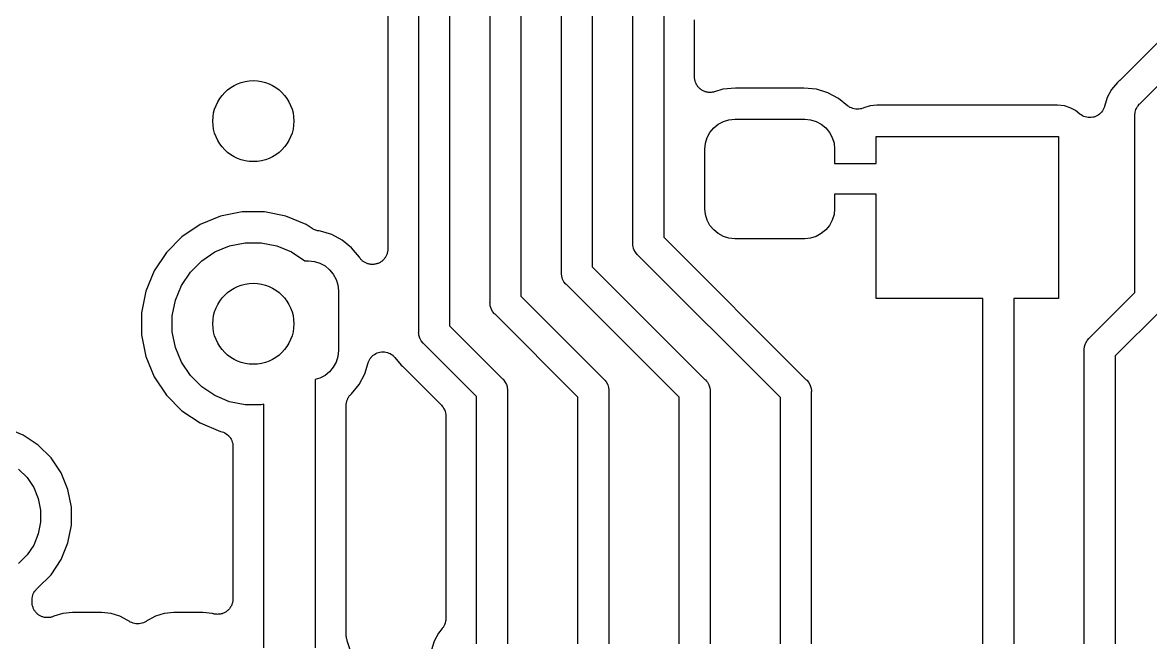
# Model space of a CAD drawing. Extents: x 0.48 to 2.43, y -7.79 to -4.85.
# Drawn here: x 1.3036 to 1.5228, y -5.4261 to -5.3056 of the extents above; entities that cross this region are included whole.
import ezdxf

# ---------------------------------------------------------------- set-up
doc = ezdxf.new("R2010")
doc.units = 0
doc.header["$MEASUREMENT"] = 0
doc.layers.add('BLACK', color=7, linetype='CONTINUOUS')

msp = doc.modelspace()

# ---------------------------------------------------------------- linework, layer by layer
at = {"layer": 'BLACK', "linetype": 'CONTINUOUS'}
for p, q in [((1.38057, -5.36569), (1.38057, -5.22953)), ((1.38657, -5.2292), (1.38657, -5.36459)), ((1.37457, -5.23857), (1.37457, -5.34966)), ((1.39445, -5.35994), (1.39445, -5.27392)), ((1.40045, -5.27502), (1.40045, -5.35884)), ((1.40832, -5.35419), (1.40832, -5.27967)), ((1.41432, -5.28076), (1.41432, -5.3531)), ((1.4222, -5.34844), (1.4222, -5.3033)), ((1.4282, -5.30394), (1.4282, -5.34735)), ((1.4342, -5.31624), (1.4342, -5.3051)), ((1.52753, -5.3062), (1.51685, -5.31688)), ((1.52078, -5.32144), (1.53445, -5.30777)), ((1.43421, -5.31638), (1.4342, -5.31624)), ((1.43421, -5.31651), (1.43421, -5.31638)), ((1.43424, -5.31667), (1.43421, -5.31651)), ((1.43425, -5.31682), (1.43424, -5.31667)), ((1.43429, -5.31695), (1.43425, -5.31682)), ((1.43432, -5.31709), (1.43429, -5.31695)), ((1.43438, -5.31723), (1.43432, -5.31709)), ((1.43442, -5.31738), (1.43438, -5.31723)), ((1.43449, -5.3175), (1.43442, -5.31738)), ((1.43454, -5.31763), (1.43449, -5.3175)), ((1.43463, -5.31776), (1.43454, -5.31763)), ((1.4347, -5.3179), (1.43463, -5.31776)), ((1.43479, -5.31801), (1.4347, -5.3179)), ((1.43486, -5.31812), (1.43479, -5.31801)), ((1.43497, -5.31823), (1.43486, -5.31812)), ((1.43507, -5.31835), (1.43497, -5.31823)), ((1.43517, -5.31844), (1.43507, -5.31835)), ((1.43527, -5.31854), (1.43517, -5.31844)), ((1.4354, -5.31863), (1.43527, -5.31854)), ((1.43552, -5.31872), (1.4354, -5.31863)), ((1.43564, -5.31879), (1.43552, -5.31872)), ((1.43576, -5.31887), (1.43564, -5.31879)), ((1.4359, -5.31893), (1.43576, -5.31887)), ((1.43603, -5.319), (1.4359, -5.31893)), ((1.43617, -5.31904), (1.43603, -5.319)), ((1.43972, -5.31861), (1.43807, -5.31911)), ((1.44217, -5.31837), (1.43972, -5.31861)), ((1.45546, -5.31837), (1.44217, -5.31837)), ((1.45792, -5.31861), (1.45546, -5.31837)), ((1.46014, -5.31928), (1.45792, -5.31861)), ((1.51528, -5.31864), (1.51444, -5.3202)), ((1.5164, -5.31727), (1.51528, -5.31864)), ((1.51663, -5.31708), (1.5164, -5.31727)), ((1.51672, -5.31699), (1.51663, -5.31708)), ((1.51682, -5.31691), (1.51672, -5.31699)), ((1.51685, -5.31688), (1.51682, -5.31691)), ((1.43629, -5.3191), (1.43617, -5.31904)), ((1.43645, -5.31913), (1.43629, -5.3191)), ((1.43659, -5.31918), (1.43645, -5.31913)), ((1.43673, -5.31919), (1.43659, -5.31918)), ((1.43687, -5.31922), (1.43673, -5.31919)), ((1.43702, -5.31922), (1.43687, -5.31922)), ((1.43718, -5.31924), (1.43702, -5.31922)), ((1.43731, -5.31923), (1.43718, -5.31924)), ((1.43745, -5.31923), (1.43731, -5.31923)), ((1.4376, -5.3192), (1.43745, -5.31923)), ((1.43776, -5.31918), (1.4376, -5.3192)), ((1.43789, -5.31915), (1.43776, -5.31918)), ((1.43803, -5.31912), (1.43789, -5.31915)), ((1.43807, -5.31911), (1.43803, -5.31912)), ((1.46219, -5.32038), (1.46014, -5.31928)), ((1.46394, -5.32182), (1.46219, -5.32038)), ((1.51444, -5.3202), (1.5139, -5.32199)), ((1.46418, -5.32197), (1.46394, -5.32182)), ((1.46441, -5.32213), (1.46418, -5.32197)), ((1.46442, -5.32213), (1.46441, -5.32213)), ((1.46443, -5.32214), (1.46442, -5.32213)), ((1.46469, -5.32225), (1.46443, -5.32214)), ((1.46494, -5.32236), (1.46469, -5.32225)), ((1.46496, -5.32236), (1.46494, -5.32236)), ((1.46497, -5.32237), (1.46496, -5.32236)), ((1.46525, -5.32242), (1.46497, -5.32237)), ((1.46552, -5.32248), (1.46525, -5.32242)), ((1.46553, -5.32248), (1.46552, -5.32248)), ((1.46554, -5.32248), (1.46553, -5.32248)), ((1.46583, -5.32248), (1.46554, -5.32248)), ((1.4661, -5.32249), (1.46583, -5.32248)), ((1.46612, -5.32248), (1.4661, -5.32249)), ((1.46613, -5.32248), (1.46612, -5.32248)), ((1.4664, -5.32243), (1.46613, -5.32248)), ((1.46668, -5.32238), (1.4664, -5.32243)), ((1.46669, -5.32237), (1.46668, -5.32238)), ((1.4667, -5.32237), (1.46669, -5.32237)), ((1.46696, -5.32227), (1.4667, -5.32237)), ((1.46712, -5.32221), (1.46696, -5.32227)), ((1.46831, -5.32184), (1.46712, -5.32221)), ((1.46964, -5.32171), (1.46831, -5.32184)), ((1.50477, -5.32171), (1.46964, -5.32171)), ((1.5061, -5.32184), (1.50477, -5.32171)), ((1.50723, -5.32219), (1.5061, -5.32184)), ((1.50827, -5.32274), (1.50723, -5.32219)), ((1.50912, -5.32344), (1.50827, -5.32274)), ((1.51312, -5.32325), (1.51291, -5.32345)), ((1.51332, -5.32305), (1.51312, -5.32325)), ((1.51333, -5.32305), (1.51332, -5.32305)), ((1.51349, -5.32281), (1.51333, -5.32304)), ((1.51333, -5.32304), (1.51333, -5.32305)), ((1.51365, -5.32257), (1.51349, -5.32281)), ((1.51366, -5.32256), (1.51365, -5.32257)), ((1.51377, -5.3223), (1.51366, -5.32256)), ((1.51366, -5.32256), (1.51366, -5.32256)), ((1.51388, -5.32203), (1.51377, -5.3223)), ((1.51389, -5.32202), (1.51388, -5.32203)), ((1.5139, -5.32199), (1.51389, -5.32202)), ((1.51389, -5.32202), (1.51389, -5.32202)), ((1.51389, -5.32202), (1.51389, -5.32202)), ((1.51978, -5.32366), (1.51984, -5.32307)), ((1.51984, -5.32305), (1.52001, -5.32251)), ((1.51984, -5.32307), (1.51984, -5.32305)), ((1.52001, -5.32251), (1.52008, -5.32237)), ((1.52008, -5.32237), (1.52029, -5.32199)), ((1.52029, -5.32199), (1.52042, -5.32183)), ((1.52042, -5.32183), (1.52066, -5.32153)), ((1.52066, -5.32153), (1.52078, -5.32144)), ((1.43792, -5.32611), (1.4388, -5.32539)), ((1.4388, -5.32539), (1.43981, -5.32485)), ((1.43981, -5.32485), (1.44089, -5.32452)), ((1.44089, -5.32452), (1.44203, -5.32441)), ((1.44203, -5.32441), (1.45561, -5.32441)), ((1.45561, -5.32441), (1.45674, -5.32452)), ((1.45674, -5.32452), (1.45783, -5.32485)), ((1.45783, -5.32485), (1.45884, -5.32539)), ((1.45884, -5.32539), (1.45972, -5.32611)), ((1.50936, -5.3236), (1.50912, -5.32344)), ((1.5096, -5.32376), (1.50936, -5.3236)), ((1.50961, -5.32377), (1.5096, -5.32376)), ((1.5096, -5.32376), (1.5096, -5.32376)), ((1.50987, -5.32388), (1.50961, -5.32377)), ((1.51013, -5.32399), (1.50987, -5.32388)), ((1.51014, -5.32399), (1.51013, -5.32399)), ((1.51015, -5.32399), (1.51014, -5.32399)), ((1.51043, -5.32405), (1.51015, -5.32399)), ((1.51071, -5.32411), (1.51043, -5.32405)), ((1.51072, -5.32411), (1.51071, -5.32411)), ((1.51101, -5.32411), (1.51072, -5.32411)), ((1.51072, -5.32411), (1.51072, -5.32411)), ((1.51129, -5.32411), (1.51101, -5.32411)), ((1.5113, -5.32411), (1.51129, -5.32411)), ((1.51131, -5.32411), (1.5113, -5.32411)), ((1.51159, -5.32405), (1.51131, -5.32411)), ((1.51187, -5.324), (1.51159, -5.32405)), ((1.51188, -5.324), (1.51187, -5.324)), ((1.51215, -5.32389), (1.51188, -5.324)), ((1.51188, -5.324), (1.51188, -5.324)), ((1.51241, -5.32378), (1.51215, -5.32389)), ((1.51242, -5.32378), (1.51241, -5.32378)), ((1.51243, -5.32378), (1.51242, -5.32378)), ((1.51266, -5.32362), (1.51243, -5.32378)), ((1.5129, -5.32346), (1.51266, -5.32362)), ((1.51291, -5.32346), (1.5129, -5.32346)), ((1.51291, -5.32345), (1.51291, -5.32346)), ((1.5198, -5.32381), (1.51978, -5.32366)), ((1.5198, -5.3581), (1.5198, -5.32381)), ((1.43666, -5.32799), (1.4372, -5.32699)), ((1.4372, -5.32699), (1.43792, -5.32611)), ((1.45972, -5.32611), (1.46044, -5.32699)), ((1.46044, -5.32699), (1.46098, -5.32799)), ((1.46949, -5.33302), (1.46949, -5.32776)), ((1.46949, -5.32776), (1.50492, -5.32776)), ((1.50492, -5.32776), (1.50492, -5.35925)), ((1.43622, -5.33022), (1.43633, -5.32908)), ((1.43633, -5.32908), (1.43666, -5.32799)), ((1.46098, -5.32799), (1.46131, -5.32908)), ((1.46131, -5.32908), (1.46142, -5.33022)), ((1.43622, -5.34183), (1.43622, -5.33022)), ((1.46142, -5.33022), (1.46142, -5.33302)), ((1.46142, -5.33302), (1.46949, -5.33302)), ((1.46949, -5.33902), (1.46142, -5.33902)), ((1.46142, -5.33902), (1.46142, -5.34183)), ((1.46949, -5.35925), (1.46949, -5.33902)), ((1.34628, -5.34243), (1.34208, -5.34326)), ((1.35057, -5.34243), (1.34628, -5.34243)), ((1.35477, -5.34326), (1.35057, -5.34243)), ((1.43633, -5.34296), (1.43622, -5.34183)), ((1.43666, -5.34405), (1.43633, -5.34296)), ((1.46131, -5.34296), (1.46098, -5.34405)), ((1.46142, -5.34183), (1.46131, -5.34296)), ((1.33812, -5.3449), (1.33456, -5.34728)), ((1.34208, -5.34326), (1.33812, -5.3449)), ((1.35873, -5.3449), (1.35477, -5.34326)), ((1.35985, -5.34565), (1.35873, -5.3449)), ((1.4372, -5.34506), (1.43666, -5.34405)), ((1.43792, -5.34594), (1.4372, -5.34506)), ((1.46044, -5.34506), (1.45972, -5.34594)), ((1.46098, -5.34405), (1.46044, -5.34506)), ((1.33456, -5.34728), (1.33153, -5.35031)), ((1.35997, -5.34571), (1.35985, -5.34565)), ((1.36007, -5.34579), (1.35997, -5.34571)), ((1.36022, -5.34585), (1.36007, -5.34579)), ((1.36037, -5.34593), (1.36022, -5.34585)), ((1.36049, -5.34597), (1.36037, -5.34593)), ((1.36061, -5.34602), (1.36049, -5.34597)), ((1.36077, -5.34605), (1.36061, -5.34602)), ((1.36093, -5.3461), (1.36077, -5.34605)), ((1.36106, -5.34611), (1.36093, -5.3461)), ((1.36118, -5.34614), (1.36106, -5.34611)), ((1.36122, -5.34614), (1.36118, -5.34614)), ((1.36146, -5.34617), (1.36122, -5.34614)), ((1.36368, -5.34684), (1.36146, -5.34617)), ((1.36573, -5.34793), (1.36368, -5.34684)), ((1.4282, -5.34735), (1.45591, -5.37507)), ((1.4388, -5.34666), (1.43792, -5.34594)), ((1.43981, -5.3472), (1.4388, -5.34666)), ((1.44089, -5.34753), (1.43981, -5.3472)), ((1.45783, -5.3472), (1.45674, -5.34753)), ((1.45884, -5.34666), (1.45783, -5.3472)), ((1.45972, -5.34594), (1.45884, -5.34666)), ((1.34097, -5.35022), (1.34383, -5.34903)), ((1.34383, -5.34903), (1.34687, -5.34843)), ((1.34687, -5.34843), (1.34998, -5.34843)), ((1.34998, -5.34843), (1.35302, -5.34903)), ((1.35302, -5.34903), (1.35588, -5.35022)), ((1.36752, -5.34941), (1.36573, -5.34793)), ((1.36904, -5.35125), (1.36752, -5.34941)), ((1.37457, -5.34966), (1.37457, -5.3497)), ((1.42218, -5.34859), (1.4222, -5.34844)), ((1.42222, -5.34902), (1.42218, -5.34859)), ((1.42224, -5.34918), (1.42222, -5.34902)), ((1.42235, -5.34955), (1.42224, -5.34918)), ((1.42241, -5.34974), (1.42235, -5.34955)), ((1.44203, -5.34764), (1.44089, -5.34753)), ((1.45561, -5.34764), (1.44203, -5.34764)), ((1.45674, -5.34753), (1.45561, -5.34764)), ((1.33153, -5.35031), (1.32915, -5.35387)), ((1.33839, -5.35194), (1.34097, -5.35022)), ((1.35588, -5.35022), (1.35846, -5.35194)), ((1.36907, -5.35132), (1.36904, -5.35125)), ((1.36917, -5.35144), (1.36907, -5.35132)), ((1.36925, -5.35156), (1.36917, -5.35144)), ((1.36935, -5.35166), (1.36925, -5.35156)), ((1.36944, -5.35177), (1.36935, -5.35166)), ((1.36956, -5.35187), (1.36944, -5.35177)), ((1.36967, -5.35198), (1.36956, -5.35187)), ((1.37356, -5.35189), (1.37346, -5.35199)), ((1.37367, -5.3518), (1.37356, -5.35189)), ((1.37377, -5.35169), (1.37367, -5.3518)), ((1.37388, -5.35158), (1.37377, -5.35169)), ((1.37396, -5.35146), (1.37388, -5.35158)), ((1.37405, -5.35136), (1.37396, -5.35146)), ((1.37412, -5.35122), (1.37405, -5.35136)), ((1.37421, -5.3511), (1.37412, -5.35122)), ((1.37426, -5.35097), (1.37421, -5.3511)), ((1.37433, -5.35084), (1.37426, -5.35097)), ((1.37438, -5.3507), (1.37433, -5.35084)), ((1.37444, -5.35056), (1.37438, -5.3507)), ((1.37446, -5.35042), (1.37444, -5.35056)), ((1.37451, -5.35028), (1.37446, -5.35042)), ((1.37452, -5.35013), (1.37451, -5.35028)), ((1.37456, -5.34999), (1.37452, -5.35013)), ((1.37457, -5.3497), (1.37456, -5.34984)), ((1.37456, -5.34984), (1.37456, -5.34999)), ((1.42269, -5.35027), (1.42241, -5.34974)), ((1.42271, -5.35028), (1.42269, -5.35027)), ((1.42307, -5.35072), (1.42271, -5.35028)), ((1.42318, -5.35082), (1.42307, -5.35072)), ((1.4509, -5.37853), (1.42318, -5.35082)), ((1.32915, -5.35387), (1.32751, -5.35783)), ((1.33619, -5.35413), (1.33839, -5.35194)), ((1.35846, -5.35194), (1.35849, -5.35197)), ((1.35849, -5.35197), (1.35915, -5.35197)), ((1.35915, -5.35197), (1.36029, -5.35208)), ((1.36029, -5.35208), (1.36138, -5.35241)), ((1.36138, -5.35241), (1.36238, -5.35295)), ((1.36238, -5.35295), (1.36326, -5.35367)), ((1.36326, -5.35367), (1.36398, -5.35455)), ((1.36979, -5.35206), (1.36967, -5.35198)), ((1.3699, -5.35215), (1.36979, -5.35206)), ((1.37003, -5.35222), (1.3699, -5.35215)), ((1.37015, -5.3523), (1.37003, -5.35222)), ((1.37028, -5.35236), (1.37015, -5.3523)), ((1.37041, -5.35243), (1.37028, -5.35236)), ((1.37055, -5.35247), (1.37041, -5.35243)), ((1.37069, -5.35253), (1.37055, -5.35247)), ((1.37083, -5.35256), (1.37069, -5.35253)), ((1.37097, -5.3526), (1.37083, -5.35256)), ((1.37112, -5.35261), (1.37097, -5.3526)), ((1.37127, -5.35264), (1.37112, -5.35261)), ((1.37141, -5.35265), (1.37127, -5.35264)), ((1.37155, -5.35266), (1.37141, -5.35265)), ((1.3717, -5.35265), (1.37155, -5.35266)), ((1.37185, -5.35265), (1.3717, -5.35265)), ((1.37199, -5.35262), (1.37185, -5.35265)), ((1.37214, -5.35261), (1.37199, -5.35262)), ((1.37228, -5.35256), (1.37214, -5.35261)), ((1.37243, -5.35254), (1.37228, -5.35256)), ((1.37256, -5.35248), (1.37243, -5.35254)), ((1.3727, -5.35244), (1.37256, -5.35248)), ((1.37283, -5.35237), (1.3727, -5.35244)), ((1.37297, -5.35232), (1.37283, -5.35237)), ((1.37309, -5.35224), (1.37297, -5.35232)), ((1.37322, -5.35217), (1.37309, -5.35224)), ((1.37333, -5.35208), (1.37322, -5.35217)), ((1.37346, -5.35199), (1.37333, -5.35208)), ((1.41432, -5.3531), (1.43623, -5.375)), ((1.33447, -5.35671), (1.33619, -5.35413)), ((1.36398, -5.35455), (1.36452, -5.35555)), ((1.36452, -5.35555), (1.36485, -5.35664)), ((1.40831, -5.35434), (1.40832, -5.35419)), ((1.40832, -5.35449), (1.40831, -5.35434)), ((1.40837, -5.35493), (1.40832, -5.35449)), ((1.40832, -5.35449), (1.40832, -5.35449)), ((1.40854, -5.35549), (1.40837, -5.35493)), ((1.40882, -5.35601), (1.40854, -5.35549)), ((1.40919, -5.35647), (1.40882, -5.35601)), ((1.32751, -5.35783), (1.32668, -5.36203)), ((1.33328, -5.35958), (1.33447, -5.35671)), ((1.36485, -5.35664), (1.36496, -5.35778)), ((1.36496, -5.35778), (1.36496, -5.36939)), ((1.40931, -5.35656), (1.40919, -5.35647)), ((1.43121, -5.37847), (1.40931, -5.35656)), ((1.51094, -5.36696), (1.5198, -5.3581)), ((1.33268, -5.36262), (1.33328, -5.35958)), ((1.39443, -5.36009), (1.39445, -5.35994)), ((1.39445, -5.36023), (1.39443, -5.36009)), ((1.39449, -5.36067), (1.39445, -5.36023)), ((1.39445, -5.36023), (1.39445, -5.36023)), ((1.40045, -5.35884), (1.41654, -5.37494)), ((1.49027, -5.35925), (1.46949, -5.35925)), ((1.49027, -5.40813), (1.49027, -5.35925)), ((1.50492, -5.35925), (1.49627, -5.35925)), ((1.49627, -5.35925), (1.49627, -5.42634)), ((1.32668, -5.36203), (1.32668, -5.36632)), ((1.33268, -5.36572), (1.33268, -5.36262)), ((1.39466, -5.36124), (1.39449, -5.36067)), ((1.39494, -5.36176), (1.39466, -5.36124)), ((1.39532, -5.36222), (1.39494, -5.36176)), ((1.39543, -5.36231), (1.39532, -5.36222)), ((1.41153, -5.37841), (1.39543, -5.36231)), ((1.52481, -5.36157), (1.51595, -5.37043)), ((1.38657, -5.36459), (1.39686, -5.37488)), ((1.32668, -5.36632), (1.32751, -5.37052)), ((1.33328, -5.36877), (1.33268, -5.36572)), ((1.38056, -5.36583), (1.38057, -5.36569)), ((1.38057, -5.36598), (1.38056, -5.36583)), ((1.38062, -5.36642), (1.38057, -5.36598)), ((1.38057, -5.36598), (1.38057, -5.36598)), ((1.38079, -5.36699), (1.38062, -5.36642)), ((1.38107, -5.36751), (1.38079, -5.36699)), ((1.51057, -5.36736), (1.51082, -5.36706)), ((1.51082, -5.36706), (1.51094, -5.36696)), ((1.33447, -5.37163), (1.33328, -5.36877)), ((1.36496, -5.36939), (1.36485, -5.37052)), ((1.38144, -5.36796), (1.38107, -5.36751)), ((1.38156, -5.36806), (1.38144, -5.36796)), ((1.39184, -5.37834), (1.38156, -5.36806)), ((1.50994, -5.36919), (1.50999, -5.36862)), ((1.50995, -5.36934), (1.50994, -5.36919)), ((1.50995, -5.42291), (1.50995, -5.36934)), ((1.50999, -5.36862), (1.51, -5.3686)), ((1.51, -5.3686), (1.51017, -5.36803)), ((1.51017, -5.36803), (1.51023, -5.36792)), ((1.51023, -5.36792), (1.51045, -5.36751)), ((1.51045, -5.36751), (1.51057, -5.36736)), ((1.32751, -5.37052), (1.32915, -5.37447)), ((1.36452, -5.37161), (1.36398, -5.37262)), ((1.36485, -5.37052), (1.36452, -5.37161)), ((1.37076, -5.37171), (1.37088, -5.37144)), ((1.37088, -5.37144), (1.37099, -5.37118)), ((1.37099, -5.37117), (1.37116, -5.37093)), ((1.37099, -5.37118), (1.37099, -5.37117)), ((1.37099, -5.37118), (1.37099, -5.37118)), ((1.37116, -5.37093), (1.37131, -5.3707)), ((1.37131, -5.3707), (1.37132, -5.37069)), ((1.37132, -5.37069), (1.37153, -5.37049)), ((1.37132, -5.37069), (1.37132, -5.37069)), ((1.37153, -5.37049), (1.37173, -5.37029)), ((1.37173, -5.37029), (1.37174, -5.37028)), ((1.37174, -5.37028), (1.37198, -5.37012)), ((1.37174, -5.37028), (1.37174, -5.37028)), ((1.37198, -5.37012), (1.37222, -5.36996)), ((1.37222, -5.36996), (1.37223, -5.36996)), ((1.37223, -5.36996), (1.3725, -5.36985)), ((1.37223, -5.36996), (1.37223, -5.36996)), ((1.3725, -5.36985), (1.37276, -5.36974)), ((1.37276, -5.36974), (1.37277, -5.36974)), ((1.37277, -5.36974), (1.37278, -5.36974)), ((1.37278, -5.36974), (1.37305, -5.36969)), ((1.37305, -5.36969), (1.37334, -5.36963)), ((1.37334, -5.36963), (1.37334, -5.36963)), ((1.37334, -5.36963), (1.37335, -5.36963)), ((1.37335, -5.36963), (1.37364, -5.36963)), ((1.37364, -5.36963), (1.37392, -5.36963)), ((1.37392, -5.36963), (1.37393, -5.36963)), ((1.37393, -5.36963), (1.37394, -5.36963)), ((1.37394, -5.36963), (1.37421, -5.36969)), ((1.37421, -5.36969), (1.3745, -5.36975)), ((1.3745, -5.36975), (1.3745, -5.36975)), ((1.3745, -5.36975), (1.37451, -5.36975)), ((1.37451, -5.36975), (1.37477, -5.36986)), ((1.37477, -5.36986), (1.37504, -5.36997)), ((1.37504, -5.36997), (1.37504, -5.36998)), ((1.37504, -5.36998), (1.37505, -5.36998)), ((1.37505, -5.36998), (1.37528, -5.37014)), ((1.37528, -5.37014), (1.37552, -5.3703)), ((1.37552, -5.3703), (1.37553, -5.3703)), ((1.37553, -5.3703), (1.37553, -5.37031)), ((1.37553, -5.37031), (1.37573, -5.37051)), ((1.37573, -5.37051), (1.37594, -5.37071)), ((1.37594, -5.37071), (1.37718, -5.37223)), ((1.51595, -5.37043), (1.51595, -5.42634)), ((1.33619, -5.37421), (1.33447, -5.37163)), ((1.36326, -5.3735), (1.36238, -5.37422)), ((1.36398, -5.37262), (1.36326, -5.3735)), ((1.37009, -5.37392), (1.37075, -5.37175)), ((1.37075, -5.37175), (1.37076, -5.37172)), ((1.37076, -5.37172), (1.37076, -5.37171)), ((1.37076, -5.37172), (1.37076, -5.37172)), ((1.37076, -5.37172), (1.37076, -5.37172)), ((1.37718, -5.37223), (1.37741, -5.37242)), ((1.37741, -5.37242), (1.37744, -5.37244)), ((1.37744, -5.37244), (1.37753, -5.37253)), ((1.37753, -5.37253), (1.37763, -5.37261)), ((1.37763, -5.37261), (1.38496, -5.37995)), ((1.32915, -5.37447), (1.33153, -5.37804)), ((1.33839, -5.37641), (1.33619, -5.37421)), ((1.36138, -5.37475), (1.36047, -5.37503)), ((1.36047, -5.37503), (1.36047, -5.42717)), ((1.36238, -5.37422), (1.36138, -5.37475)), ((1.36749, -5.37781), (1.36899, -5.37597)), ((1.36899, -5.37597), (1.37009, -5.37392)), ((1.39686, -5.37488), (1.39697, -5.37497)), ((1.39697, -5.37497), (1.39735, -5.37543)), ((1.39735, -5.37543), (1.39763, -5.37595)), ((1.39763, -5.37595), (1.39776, -5.37637)), ((1.41654, -5.37494), (1.41666, -5.37503)), ((1.41666, -5.37503), (1.41682, -5.37523)), ((1.41682, -5.37523), (1.41703, -5.37549)), ((1.41703, -5.37549), (1.41727, -5.37593)), ((1.41727, -5.37593), (1.41731, -5.37601)), ((1.43623, -5.375), (1.43634, -5.3751)), ((1.43634, -5.3751), (1.43651, -5.3753)), ((1.43651, -5.3753), (1.43672, -5.37555)), ((1.43672, -5.37555), (1.437, -5.37607)), ((1.45591, -5.37507), (1.45603, -5.37516)), ((1.45603, -5.37516), (1.4564, -5.37562)), ((1.4564, -5.37562), (1.45668, -5.37614)), ((1.33153, -5.37804), (1.33456, -5.38107)), ((1.34097, -5.37813), (1.33839, -5.37641)), ((1.34383, -5.37932), (1.34097, -5.37813)), ((1.36708, -5.37824), (1.36715, -5.37814)), ((1.36715, -5.37814), (1.36727, -5.37802)), ((1.36727, -5.37802), (1.36737, -5.3779)), ((1.36737, -5.3779), (1.36748, -5.37781)), ((1.36748, -5.37781), (1.36749, -5.37781)), ((1.39776, -5.37637), (1.3978, -5.37651)), ((1.3978, -5.37651), (1.39786, -5.3771)), ((1.39786, -5.3771), (1.39784, -5.37725)), ((1.39784, -5.37725), (1.39784, -5.42634)), ((1.41731, -5.37601), (1.41748, -5.37658)), ((1.41748, -5.37658), (1.41753, -5.377)), ((1.41753, -5.377), (1.41754, -5.37716)), ((1.41754, -5.37716), (1.41753, -5.37731)), ((1.41753, -5.37731), (1.41753, -5.42634)), ((1.437, -5.37607), (1.437, -5.37607)), ((1.437, -5.37607), (1.43717, -5.37664)), ((1.43717, -5.37664), (1.43721, -5.37705)), ((1.43721, -5.37705), (1.43723, -5.37723)), ((1.43723, -5.37723), (1.43721, -5.37738)), ((1.43721, -5.37738), (1.43721, -5.42634)), ((1.45668, -5.37614), (1.45682, -5.37658)), ((1.45682, -5.37658), (1.45685, -5.3767)), ((1.45685, -5.3767), (1.45691, -5.37729)), ((1.45691, -5.37729), (1.4569, -5.37744)), ((1.4569, -5.37744), (1.4569, -5.42634)), ((1.34687, -5.37992), (1.34383, -5.37932)), ((1.34998, -5.37992), (1.34687, -5.37992)), ((1.35047, -5.37982), (1.34998, -5.37992)), ((1.35047, -5.41179), (1.35047, -5.37982)), ((1.36647, -5.38), (1.36649, -5.37987)), ((1.36647, -5.38004), (1.36647, -5.38)), ((1.36647, -5.42463), (1.36647, -5.38004)), ((1.36649, -5.37974), (1.36652, -5.37958)), ((1.36649, -5.37987), (1.36649, -5.37974)), ((1.36652, -5.37958), (1.36654, -5.37942)), ((1.36654, -5.37942), (1.36658, -5.37929)), ((1.36658, -5.37929), (1.3666, -5.37916)), ((1.3666, -5.37916), (1.36667, -5.37901)), ((1.36667, -5.37901), (1.36672, -5.37886)), ((1.36672, -5.37886), (1.36678, -5.37874)), ((1.36678, -5.37874), (1.36683, -5.37862)), ((1.36683, -5.37862), (1.36692, -5.37849)), ((1.36692, -5.37849), (1.367, -5.37835)), ((1.367, -5.37835), (1.36708, -5.37824)), ((1.38496, -5.37995), (1.38497, -5.37996)), ((1.38497, -5.37996), (1.38497, -5.37996)), ((1.38497, -5.37996), (1.38497, -5.37996)), ((1.38497, -5.37996), (1.38499, -5.37998)), ((1.38499, -5.37998), (1.38517, -5.3802)), ((1.38517, -5.3802), (1.38534, -5.38041)), ((1.39184, -5.42634), (1.39184, -5.37834)), ((1.41153, -5.42634), (1.41153, -5.37841)), ((1.43121, -5.42634), (1.43121, -5.37847)), ((1.4509, -5.42634), (1.4509, -5.37853)), ((1.33456, -5.38107), (1.33812, -5.38345)), ((1.38534, -5.38041), (1.38535, -5.38043)), ((1.38535, -5.38043), (1.38536, -5.38044)), ((1.38536, -5.38044), (1.38549, -5.38068)), ((1.38549, -5.38068), (1.38562, -5.38093)), ((1.38562, -5.38093), (1.38562, -5.38094)), ((1.38562, -5.38094), (1.38563, -5.38096)), ((1.38563, -5.38096), (1.3857, -5.38122)), ((1.3857, -5.38122), (1.38579, -5.38149)), ((1.38579, -5.38149), (1.38579, -5.3815)), ((1.38579, -5.3815), (1.38579, -5.38152)), ((1.38579, -5.38152), (1.38582, -5.3818)), ((1.38582, -5.3818), (1.38584, -5.38207)), ((1.38584, -5.38207), (1.38584, -5.4215)), ((1.30371, -5.38579), (1.30047, -5.38445)), ((1.33812, -5.38345), (1.34208, -5.38509)), ((1.30663, -5.38774), (1.30371, -5.38579)), ((1.34208, -5.38509), (1.3421, -5.38509)), ((1.3421, -5.38509), (1.34237, -5.38517)), ((1.34237, -5.38517), (1.34264, -5.38526)), ((1.34264, -5.38526), (1.34265, -5.38526)), ((1.34265, -5.38526), (1.34266, -5.38527)), ((1.34266, -5.38527), (1.3429, -5.3854)), ((1.3429, -5.3854), (1.34315, -5.38554)), ((1.34315, -5.38554), (1.34316, -5.38554)), ((1.34316, -5.38554), (1.34317, -5.38555)), ((1.34317, -5.38555), (1.34338, -5.38573)), ((1.34338, -5.38573), (1.3436, -5.38591)), ((1.3436, -5.38591), (1.34361, -5.38592)), ((1.34361, -5.38592), (1.34362, -5.38593)), ((1.34362, -5.38593), (1.34379, -5.38614)), ((1.34379, -5.38614), (1.34397, -5.38636)), ((1.34397, -5.38636), (1.34398, -5.38637)), ((1.34398, -5.38637), (1.34398, -5.38638)), ((1.34398, -5.38638), (1.34411, -5.38663)), ((1.34411, -5.38663), (1.34425, -5.38688)), ((1.34425, -5.38688), (1.34425, -5.38689)), ((1.34425, -5.38689), (1.34425, -5.3869)), ((1.34425, -5.3869), (1.34433, -5.38717)), ((1.30911, -5.39022), (1.30663, -5.38774)), ((1.34433, -5.38717), (1.34442, -5.38744)), ((1.34442, -5.38744), (1.34442, -5.38745)), ((1.34442, -5.38745), (1.34442, -5.38746)), ((1.34442, -5.38746), (1.34444, -5.38774)), ((1.34444, -5.38774), (1.34447, -5.38802)), ((1.34447, -5.38802), (1.34447, -5.41179)), ((1.31106, -5.39314), (1.30911, -5.39022)), ((1.3028, -5.3924), (1.30445, -5.39405)), ((1.3124, -5.39638), (1.31106, -5.39314)), ((1.30445, -5.39405), (1.30574, -5.39598)), ((1.30574, -5.39598), (1.30663, -5.39813)), ((1.31309, -5.39982), (1.3124, -5.39638)), ((1.30663, -5.39813), (1.30709, -5.40041)), ((1.31309, -5.40333), (1.31309, -5.39982)), ((1.30709, -5.40041), (1.30709, -5.40274)), ((1.30709, -5.40274), (1.30663, -5.40502)), ((1.3124, -5.40677), (1.31309, -5.40333)), ((1.30663, -5.40502), (1.30574, -5.40717)), ((1.30574, -5.40717), (1.30445, -5.4091)), ((1.31106, -5.41001), (1.3124, -5.40677)), ((1.49027, -5.42634), (1.49027, -5.40813)), ((1.30445, -5.4091), (1.3028, -5.41075)), ((1.30911, -5.41293), (1.31106, -5.41001)), ((1.30653, -5.41551), (1.30911, -5.41293)), ((1.34447, -5.41179), (1.34447, -5.41764)), ((1.35047, -5.42717), (1.35047, -5.41179)), ((1.30542, -5.41778), (1.30545, -5.4175)), ((1.30545, -5.4175), (1.30548, -5.41723)), ((1.30548, -5.4172), (1.30557, -5.41693)), ((1.30548, -5.41721), (1.30548, -5.4172)), ((1.30548, -5.41723), (1.30548, -5.41721)), ((1.30557, -5.41693), (1.30565, -5.41667)), ((1.30565, -5.41667), (1.30566, -5.41665)), ((1.30566, -5.41664), (1.30579, -5.4164)), ((1.30566, -5.41665), (1.30566, -5.41664)), ((1.30579, -5.4164), (1.30593, -5.41615)), ((1.30593, -5.41615), (1.30594, -5.41614)), ((1.30594, -5.41613), (1.30612, -5.41592)), ((1.30594, -5.41614), (1.30594, -5.41613)), ((1.30612, -5.41592), (1.3063, -5.4157)), ((1.3063, -5.4157), (1.30631, -5.41569)), ((1.30631, -5.41569), (1.30632, -5.41568)), ((1.30632, -5.41568), (1.30653, -5.41551)), ((1.34447, -5.41764), (1.34447, -5.41769)), ((1.30542, -5.41781), (1.30542, -5.41778)), ((1.30542, -5.41782), (1.30542, -5.41781)), ((1.30542, -5.41781), (1.30542, -5.41781)), ((1.30542, -5.41781), (1.30542, -5.41781)), ((1.30542, -5.41828), (1.30542, -5.41782)), ((1.30543, -5.41842), (1.30542, -5.41828)), ((1.30543, -5.41856), (1.30543, -5.41842)), ((1.30546, -5.41871), (1.30543, -5.41856)), ((1.30547, -5.41887), (1.30546, -5.41871)), ((1.30551, -5.419), (1.30547, -5.41887)), ((1.30554, -5.41914), (1.30551, -5.419)), ((1.3056, -5.41928), (1.30554, -5.41914)), ((1.30564, -5.41943), (1.3056, -5.41928)), ((1.30571, -5.41955), (1.30564, -5.41943)), ((1.30576, -5.41968), (1.30571, -5.41955)), ((1.30585, -5.41981), (1.30576, -5.41968)), ((1.30592, -5.41994), (1.30585, -5.41981)), ((1.34357, -5.41979), (1.34346, -5.41987)), ((1.34367, -5.41967), (1.34357, -5.41979)), ((1.34378, -5.41956), (1.34367, -5.41967)), ((1.34386, -5.41945), (1.34378, -5.41956)), ((1.34395, -5.41934), (1.34386, -5.41945)), ((1.34402, -5.4192), (1.34395, -5.41934)), ((1.34411, -5.41907), (1.34402, -5.4192)), ((1.34416, -5.41895), (1.34411, -5.41907)), ((1.34423, -5.41883), (1.34416, -5.41895)), ((1.34428, -5.41868), (1.34423, -5.41883)), ((1.34434, -5.41854), (1.34428, -5.41868)), ((1.34437, -5.4184), (1.34434, -5.41854)), ((1.34441, -5.41827), (1.34437, -5.4184)), ((1.34442, -5.41811), (1.34441, -5.41827)), ((1.34446, -5.41796), (1.34442, -5.41811)), ((1.34447, -5.41769), (1.34446, -5.41782)), ((1.34446, -5.41782), (1.34446, -5.41796)), ((1.30601, -5.42005), (1.30592, -5.41994)), ((1.30608, -5.42017), (1.30601, -5.42005)), ((1.30619, -5.42028), (1.30608, -5.42017)), ((1.30629, -5.4204), (1.30619, -5.42028)), ((1.3064, -5.42049), (1.30629, -5.4204)), ((1.30649, -5.42059), (1.3064, -5.42049)), ((1.30662, -5.42067), (1.30649, -5.42059)), ((1.30674, -5.42077), (1.30662, -5.42067)), ((1.30686, -5.42084), (1.30674, -5.42077)), ((1.30698, -5.42092), (1.30686, -5.42084)), ((1.30712, -5.42098), (1.30698, -5.42092)), ((1.30725, -5.42105), (1.30712, -5.42098)), ((1.30739, -5.42109), (1.30725, -5.42105)), ((1.30752, -5.42115), (1.30739, -5.42109)), ((1.30767, -5.42118), (1.30752, -5.42115)), ((1.30781, -5.42122), (1.30767, -5.42118)), ((1.30795, -5.42124), (1.30781, -5.42122)), ((1.30809, -5.42127), (1.30795, -5.42124)), ((1.30824, -5.42127), (1.30809, -5.42127)), ((1.3084, -5.42128), (1.30824, -5.42127)), ((1.30854, -5.42127), (1.3084, -5.42128)), ((1.30867, -5.42127), (1.30854, -5.42127)), ((1.30883, -5.42124), (1.30867, -5.42127)), ((1.30898, -5.42123), (1.30883, -5.42124)), ((1.30911, -5.42119), (1.30898, -5.42123)), ((1.30925, -5.42117), (1.30911, -5.42119)), ((1.30939, -5.42111), (1.30925, -5.42117)), ((1.30954, -5.42107), (1.30939, -5.42111)), ((1.30963, -5.42102), (1.30954, -5.42107)), ((1.3114, -5.42048), (1.30963, -5.42102)), ((1.3133, -5.4203), (1.3114, -5.42048)), ((1.31891, -5.4203), (1.3133, -5.4203)), ((1.32081, -5.42048), (1.31891, -5.4203)), ((1.32249, -5.42099), (1.32081, -5.42048)), ((1.32405, -5.42183), (1.32249, -5.42099)), ((1.32427, -5.42198), (1.32405, -5.42183)), ((1.32451, -5.42213), (1.32427, -5.42198)), ((1.32758, -5.422), (1.32735, -5.42215)), ((1.32782, -5.42185), (1.32758, -5.422)), ((1.32783, -5.42183), (1.32782, -5.42185)), ((1.32784, -5.42182), (1.32783, -5.42183)), ((1.32783, -5.42183), (1.32783, -5.42183)), ((1.32783, -5.42183), (1.32783, -5.42183)), ((1.3294, -5.42099), (1.32784, -5.42182)), ((1.33108, -5.42048), (1.3294, -5.42099)), ((1.33298, -5.4203), (1.33108, -5.42048)), ((1.33859, -5.4203), (1.33298, -5.4203)), ((1.34049, -5.42048), (1.33859, -5.4203)), ((1.3406, -5.42052), (1.34049, -5.42048)), ((1.34074, -5.42054), (1.3406, -5.42052)), ((1.34087, -5.42058), (1.34074, -5.42054)), ((1.34102, -5.4206), (1.34087, -5.42058)), ((1.34118, -5.42063), (1.34102, -5.4206)), ((1.34131, -5.42063), (1.34118, -5.42063)), ((1.34145, -5.42064), (1.34131, -5.42063)), ((1.34161, -5.42063), (1.34145, -5.42064)), ((1.34176, -5.42063), (1.34161, -5.42063)), ((1.3419, -5.4206), (1.34176, -5.42063)), ((1.34203, -5.42059), (1.3419, -5.4206)), ((1.34218, -5.42055), (1.34203, -5.42059)), ((1.34234, -5.42052), (1.34218, -5.42055)), ((1.34246, -5.42046), (1.34234, -5.42052)), ((1.3426, -5.42043), (1.34246, -5.42046)), ((1.34273, -5.42035), (1.3426, -5.42043)), ((1.34288, -5.4203), (1.34273, -5.42035)), ((1.34299, -5.42022), (1.34288, -5.4203)), ((1.34312, -5.42015), (1.34299, -5.42022)), ((1.34324, -5.42006), (1.34312, -5.42015)), ((1.34337, -5.41997), (1.34324, -5.42006)), ((1.34346, -5.41987), (1.34337, -5.41997)), ((1.3858, -5.42196), (1.38578, -5.42212)), ((1.38583, -5.4218), (1.3858, -5.42196)), ((1.38584, -5.42154), (1.38583, -5.42167)), ((1.38583, -5.42167), (1.38583, -5.4218)), ((1.38584, -5.4215), (1.38584, -5.42154)), ((1.32452, -5.42214), (1.32451, -5.42213)), ((1.32453, -5.42215), (1.32452, -5.42214)), ((1.32479, -5.42225), (1.32453, -5.42215)), ((1.32505, -5.42236), (1.32479, -5.42225)), ((1.32506, -5.42237), (1.32505, -5.42236)), ((1.32507, -5.42237), (1.32506, -5.42237)), ((1.32535, -5.42243), (1.32507, -5.42237)), ((1.32562, -5.42248), (1.32535, -5.42243)), ((1.32563, -5.42248), (1.32562, -5.42248)), ((1.32564, -5.42249), (1.32563, -5.42248)), ((1.32593, -5.42249), (1.32564, -5.42249)), ((1.3262, -5.42249), (1.32593, -5.42249)), ((1.32622, -5.42249), (1.3262, -5.42249)), ((1.32623, -5.42249), (1.32622, -5.42249)), ((1.32651, -5.42243), (1.32623, -5.42249)), ((1.32678, -5.42238), (1.32651, -5.42243)), ((1.32679, -5.42238), (1.32678, -5.42238)), ((1.3268, -5.42238), (1.32679, -5.42238)), ((1.32707, -5.42227), (1.3268, -5.42238)), ((1.32732, -5.42217), (1.32707, -5.42227)), ((1.32733, -5.42216), (1.32732, -5.42217)), ((1.32735, -5.42215), (1.32733, -5.42216)), ((1.38516, -5.4234), (1.38442, -5.4243)), ((1.38523, -5.42329), (1.38516, -5.4234)), ((1.38532, -5.42319), (1.38523, -5.42329)), ((1.3854, -5.42305), (1.38532, -5.42319)), ((1.38549, -5.42291), (1.3854, -5.42305)), ((1.38554, -5.42279), (1.38549, -5.42291)), ((1.3856, -5.42268), (1.38554, -5.42279)), ((1.38565, -5.42252), (1.3856, -5.42268)), ((1.38571, -5.42237), (1.38565, -5.42252)), ((1.38574, -5.42224), (1.38571, -5.42237)), ((1.38578, -5.42212), (1.38574, -5.42224)), ((1.50995, -5.42634), (1.50995, -5.42291)), ((1.36649, -5.42476), (1.36647, -5.42463)), ((1.36648, -5.42489), (1.36649, -5.42476)), ((1.36651, -5.42505), (1.36648, -5.42489)), ((1.36653, -5.42522), (1.36651, -5.42505)), ((1.36657, -5.42534), (1.36653, -5.42522)), ((1.36659, -5.42547), (1.36657, -5.42534)), ((1.36665, -5.42562), (1.36659, -5.42547)), ((1.3667, -5.42578), (1.36665, -5.42562)), ((1.36723, -5.42754), (1.3667, -5.42578)), ((1.3667, -5.42578), (1.3667, -5.42578)), ((1.38359, -5.42585), (1.38308, -5.42754)), ((1.38442, -5.4243), (1.38359, -5.42585))]:
    msp.add_line(p, q, dxfattribs=at)
at = {"layer": 'BLACK'}
for centre in [(1.34843, -5.3248), (1.34843, -5.36417)]:
    msp.add_circle(centre, 0.007874, dxfattribs=at)

doc.saveas('drawing.dxf')
